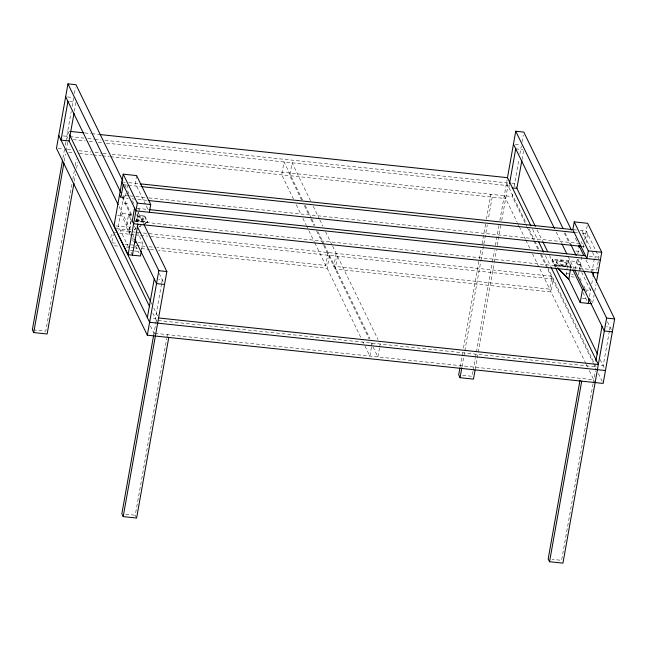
<?xml version="1.0" encoding="UTF-8"?>
<svg xmlns="http://www.w3.org/2000/svg" width="647" height="647" viewBox="0 0 647 647"><rect width="100%" height="100%" fill="white"/><g stroke="black" fill="none" stroke-linecap="round" stroke-linejoin="round"><path stroke-width="0.49" stroke-dasharray="3.23 2.43" d="M62.921 158.127L64.514 149.198M65.218 145.227L65.751 142.251M65.929 141.256L71.227 111.494M72.116 106.537L73.701 97.608M74.413 93.637L75.473 87.685M64.288 160.925L65.525 153.986M66.051 151.01L67.644 142.081M74.389 111.203L75.974 102.275M71.914 184.346L45.759 331.183L33.304 329.865M72.796 179.389L74.389 170.46M75.27 165.495L76.33 159.542M74.332 181.2L75.57 174.253M76.637 168.301L77.697 162.348M110.823 237.659L111.713 232.694M112.012 241.452L113.249 234.505M128.858 195.782L123.836 195.248L118.328 226.207L128.397 246.911M126.084 193.089L125.203 198.055L123.836 195.248M126.966 188.131L127.499 185.155M130.395 235.33L126.367 227.057L128.664 214.157L131.39 219.762M136.63 175.58L135.255 183.319L145.349 204.088M130.993 221.282L129.004 232.475L130.743 231.48M131.252 220.538L129.093 232.661L130.831 231.666M136.137 219.851A5.241 1.634 10.1 0 0 143.076 219.568L143.222 218.791M144.734 223.725L147.346 222.236L144.621 216.632L144.758 215.863L136.234 214.958M141.515 250.065L142.752 243.118L137.504 232.338M144.758 215.863L147.484 221.468L147.346 222.236L135.037 220.934M161.58 283.742L155.393 318.47L150.929 317.992M161.758 282.747L162.292 279.771L158.709 279.399M153.654 335.219L156.307 320.338L596.057 366.873L595.523 369.849M136.614 518.029L135.247 515.222L166.708 338.624M166.886 337.629L167.411 334.653L168.778 337.459M328.094 252.565L325.797 265.456L157.132 247.607M329.452 255.363L327.156 268.262L158.491 250.413M336.133 253.414L333.836 266.313L549.691 289.152L551.988 276.253L118.264 230.356M337.499 256.212L335.203 269.112L551.05 291.959L553.355 279.059L148.737 236.244M371.451 347.148L369.858 356.076L364.14 344.309M371.629 346.153L372.154 343.177M379.498 347.997L377.905 356.926L372.179 345.158M379.668 347.01L380.201 344.034M460.106 366.946L461.877 357.023M462.047 356.036L462.759 352.065M463.462 348.094L481.133 248.885M482.023 243.919L485.557 224.08M486.439 219.123L490.855 194.318L492.221 197.117L488.331 218.945M461.998 366.776L463.77 356.853M463.939 355.858L464.651 351.895M464.829 350.9L480.729 261.606M480.907 260.612L487.272 224.897M472.981 371.346L472.1 376.303L461.562 375.187M473.159 370.351L475.278 358.446M475.456 357.451L492.246 263.2M492.424 262.205L494.543 250.3M495.424 245.342L498.958 225.496M499.848 220.538L507.094 179.858M475.23 369.186L478.06 353.311M478.23 352.316L494.138 263.03M494.316 262.035L496.435 250.13M497.317 245.164L500.851 225.326M501.74 220.368L507.927 185.64L106.326 143.141M509.359 184.532L508.833 187.509L511.51 187.792M525.097 222.892L512.311 196.583L512.836 193.607M514.074 186.668L519.023 158.887M519.905 153.921L521.32 145.987M522.024 142.016L523.261 135.069M522 159.591L523.771 149.667M556.307 266.758L554.916 265.375L552.19 259.77L552.328 258.994L576.461 261.55L581.329 271.562M552.328 258.994L555.053 264.599L554.916 265.375L571.002 267.074L568.276 261.469L552.19 259.77M556.452 262.439L556.59 261.663M566.74 264.405A5.241 1.634 10.1 0 0 559.445 261.566A5.241 1.634 10.1 0 0 558.604 264.291A5.241 1.634 10.1 0 0 566.74 264.405L566.877 263.628A5.241 1.634 10.1 0 0 559.582 260.79A5.241 1.634 10.1 0 0 558.741 263.523A5.241 1.634 10.1 0 0 566.877 263.628M566.796 274.991L566.117 273.592L568.414 260.692L572.013 268.101M570.67 268.942L571.139 266.297L555.053 264.599M575.046 269.484L576.97 258.695M577.811 253.947L578.83 248.238M581.572 243.312L581.92 241.331M582.979 235.379L583.335 233.397M578.45 274.902L578.968 271.999M579.138 271.028L581.726 256.519M583.279 247.809L583.966 243.943M584.67 239.972L587.468 224.274M586.02 242.876L587.63 233.85L581.516 233.203M594.342 258.735L592.393 269.645L593.081 271.053M589.482 296.463L590.881 288.602M591.73 283.855L592.741 278.153M595.927 250.915L598.985 257.207L596.688 270.098L134.843 221.225M592.709 302.893L594.083 295.153M594.771 291.279L595.984 284.51M593.048 383.744L561.588 560.342L552.012 559.332M593.226 382.749L595.345 370.844M609.377 331.135L603.19 365.854L599.615 365.482M609.555 330.14L610.081 327.164L606.506 326.784M134.22 229.499L135.959 228.504M139.428 226.515L141.167 225.528M144.645 223.538L147.249 222.05L134.948 220.748M134.309 229.685L136.048 228.69M139.526 226.709L141.256 225.714M67.45 96.945L72.812 97.511M515.238 144.33L520.6 144.904M69.722 101.611L75.084 102.186M515.724 148.818L522.873 149.57M84.797 132.942L90.823 133.581M91.825 133.686L98.854 134.43M63.236 135.919L68.817 136.509M69.827 136.614L83.884 138.102M87.895 138.531L93.92 139.17M94.923 139.275L100.948 139.914M104.96 140.334L508.348 183.028M511.923 183.408L514.608 183.691L516.88 188.358M73.192 139.631L85.242 140.909M89.262 141.329L94.276 141.863M98.295 142.291L102.307 142.712M58.254 148.535L63.624 149.101M67.385 149.497L72.173 150.007M78.926 150.719L90.984 151.996M95.004 152.425L102.032 153.169M103.043 153.274L108.065 153.808M112.085 154.229L512.311 196.583M68.752 152.304L72.577 152.708M79.282 153.42L92.311 154.795M93.314 154.9L101.336 155.749M102.331 155.854L109.351 156.598M110.354 156.703L505.622 198.54M123.561 182.082L125.275 182.26M128.874 182.64L139.267 183.74M573.768 229.725L576.501 230.017M580.149 230.397L586.263 231.044L595.491 250.017M124.928 184.88L126.642 185.066M128.413 185.252L140.634 186.546M574.221 232.427L577.868 232.815M129.861 195.887L134.883 196.421M135.886 196.526L147.937 197.796M148.939 197.909L583.109 243.854M120.908 197.594L128.211 198.37M132.231 198.799L147.29 200.392M581.038 246.289L584.467 246.653M124.281 203.215L128.575 203.668M575.83 250.996L580.116 251.448M137.14 208.326L147.969 209.474L145.785 204.986M589.223 256.172L598.985 257.207M131.503 214.456L120.625 213.308L130.322 233.243M131.365 215.233L128.527 214.933L131.163 220.352M137.043 215.831L144.621 216.632M117.697 215.653L121.984 216.106M577.82 264.348L582.114 264.801M136.121 220.263L147.484 221.468M570.913 266.887L554.827 265.181L556.218 266.564M115.748 225.932L126.367 227.057M566.117 273.592L573.266 274.352M116.258 228.642L127.734 229.855M571.058 276.77L574.633 277.151M113.605 232.524L115.611 232.734M119.622 233.163L134.689 234.756M135.692 234.861L139.703 235.282M140.706 235.387L147.734 236.131M138.28 242.641L142.752 243.118M585.179 289.937L590.541 290.503L581.766 272.468M111.947 242.827L116.97 243.361M125 244.21L135.037 245.27M136.048 245.383L145.082 246.337M149.093 246.758L156.121 247.502M114.317 245.739L119.339 246.272M126.367 247.017L130.379 247.437M131.381 247.542L134.398 247.866M135.401 247.971L137.407 248.181M141.426 248.61L149.457 249.459M150.46 249.564L154.471 249.985M133.711 250.874L130.136 250.494L132.028 254.384M134.608 250.963L138.183 251.343M582.397 298.356L585.972 298.736M154.965 333.334L593.752 379.773M125.672 514.211L135.247 515.222M581.976 230.591L592.07 251.359M592.506 252.257L595.377 258.153M575.393 238.217L577.601 242.746M585.98 259.981L591.277 270.867M565.146 232.831L570.88 244.623M577.941 259.132L583.23 270.017M564.281 232.985L569.57 243.846M577.051 259.245L582.34 270.114M607.436 321.729L612.353 331.838M579.817 277.7L581.993 282.181M583.731 285.756L586.78 292.023M590.266 299.189L591.398 301.526M556.242 232.127L561.523 242.997M568.131 256.584L574.293 269.257M582.923 292.468L587.112 301.065M537.131 230.017L542.421 240.886M549.465 255.371L555.191 267.146M600.109 359.522L605.082 369.752M532.618 229.378L537.916 240.263M545.413 255.678L550.702 266.564M506.561 182.834L526.003 222.827M529.076 229.135L534.373 240.029M534.802 240.919L539.218 249.993M541.41 254.506L547.144 266.297M547.58 267.195L596.057 366.873M525.542 223.797L526.86 226.515M527.305 227.42L533.476 240.118M533.921 241.032L538.328 250.098M540.536 254.635L593.016 362.563M593.461 363.468L595.669 368.006M598.313 373.448L602.284 381.609M504.264 195.734L517.082 222.099M517.527 223.005L518.845 225.722M519.29 226.628L525.453 239.317M525.898 240.223L529.861 248.375M532.505 253.81L585.834 363.477M586.271 364.382L587.589 367.1M589.352 370.723L595.119 382.571M310.576 200.853L292.072 162.793L289.775 175.693L301.672 200.158M313.221 206.296L319.392 218.977M319.828 219.883L322.918 226.232M325.562 231.666L332.17 245.262M332.615 246.167L378.002 339.505M302.537 200.004L284.025 161.944L281.728 174.844L293.625 199.308M305.182 205.439L311.344 218.128M311.789 219.034L314.871 225.374M317.96 231.723L324.123 244.404M324.568 245.31L369.955 338.656M304.316 205.6L309.161 215.564M310.924 219.187L314.013 225.536M316.65 230.971L323.265 244.566M323.702 245.472L369.097 338.826M370.86 342.441L371.742 344.253M296.269 204.743L301.122 214.715M302.877 218.338L305.966 224.679M306.403 225.585L314.337 241.897M314.782 242.803L361.058 337.969M362.813 341.592L363.695 343.403M139.881 210.615L138.854 208.512L136.557 221.403L137.576 223.506M124.515 184.476L125.841 187.201M127.605 190.825L129.812 195.362M132.457 200.805L133.775 203.522M138.191 212.596L143.48 223.474M122.647 196.324L131.907 215.37M122.218 197.367L131.899 217.287M159.202 273.438L164.184 283.669M134.447 226.054L135.757 228.747M119.016 206.474L130.904 230.922M132.667 234.546L134.43 238.169M132.514 237.756L133.387 239.56M132.554 239.778L133.419 241.557M135.587 246.006L138.935 252.904M67.733 131.139L69.051 133.864M151.091 302.561L151.972 304.373M153.735 308.004L158.588 317.976M66.811 136.299L67.83 138.401M152.757 313.043L157.666 323.136M150.484 325.991L155.029 335.332M137.075 216.81A5.241 1.634 10.1 0 1 143.076 219.568M137.213 216.033A5.241 1.634 10.1 0 1 143.108 218.985A5.241 1.634 10.1 0 1 135.077 218.686"/><path stroke-width="0.97" d="M122.752 180.845L75.998 84.708L67.959 83.859L56.467 148.349L147.322 335.186L603.166 383.428L614.65 318.939L591.714 271.772M67.935 101.425L61.036 140.116L69.083 140.973L149.7 306.759M62.573 160.108L32.35 329.768L33.717 332.566L47.118 333.989L73.984 183.182M33.717 332.566L63.932 162.915M69.083 140.973L74.033 113.193M149.336 212.273L150.711 204.541L136.63 175.58L123.221 174.156L114.034 225.746L128.114 254.708L140.448 256.018L141.337 251.052M123.205 184.702L120.908 197.594L119.549 194.796M134.568 208.051L132.271 220.95L133.63 223.757L598.046 272.905M128.114 254.708L137.31 203.118L123.221 174.156M132.409 255.161L137.924 224.21M147.354 317.62L154.245 278.922M147.322 335.186L158.814 270.697L137.204 226.256M153.654 335.219L121.846 513.807L123.205 516.605L136.614 518.029L168.778 337.459M123.205 516.605L166.853 271.546L143.925 224.388M459.928 367.941L458.691 374.888L460.057 377.686L473.458 379.11L475.052 370.181M460.057 377.686L461.821 367.763M507.442 177.876L515.748 131.244L523.795 132.093L571.43 230.049M509.537 183.538L515.724 148.818M535.368 226.393L516.88 188.358L521.822 160.577M574.237 221.889L588.317 250.85L586.942 258.59L572.854 229.628L574.237 221.889L587.646 223.304L601.726 252.265L596.324 282.577M570.411 269.686L568.842 279.197L557.698 268.141M579 247.291L579.34 245.391M591.673 303.767L580.197 302.553L582.494 289.654L572.886 269.896M588.244 303.403L589.126 298.445M593.081 276.253L593.76 272.452M579.995 380.339L548.187 558.919L549.546 561.725L562.955 563.141L606.603 318.089L583.675 270.923M549.546 561.725L581.71 381.156M595.855 361.034L602.034 326.314M69.739 131.349L83.795 132.837M99.856 134.536L507.483 177.674L530.855 225.746M512.408 187.889L516.88 188.358M140.27 183.845L572.854 229.628M141.636 186.651L574.221 232.427M148.292 200.497L581.038 246.289M137.31 203.118L150.711 204.541M588.317 250.85L601.726 252.265M148.98 209.579L585.575 255.783M600.343 260.005L135.927 210.857L121.846 181.896M134.705 242.269L136.493 242.455M582.494 289.654L584.29 289.848M158.814 270.697L166.853 271.546M606.603 318.089L614.65 318.939M164.556 284.445L156.517 283.596L134.867 239.075M612.353 331.838L604.306 330.981L574.73 270.163M158.588 317.976L598.338 364.52L551.147 267.47M605.463 370.529L149.619 322.287L58.764 135.449M557.609 267.947L568.753 279.011L580.197 302.553M578.928 245.472L583.78 255.444M515.748 131.244L562.939 228.294M570.88 244.623L576.178 255.5M513.451 144.144L554.479 228.504M561.96 243.903L566.804 253.867M542.857 241.792L547.702 251.748M555.627 268.052L597.464 354.087M538.797 242.075L543.642 252.047M67.959 83.859L120.884 192.693M65.662 96.751L118.134 204.662M69.496 134.77L150.646 301.656"/></g></svg>
